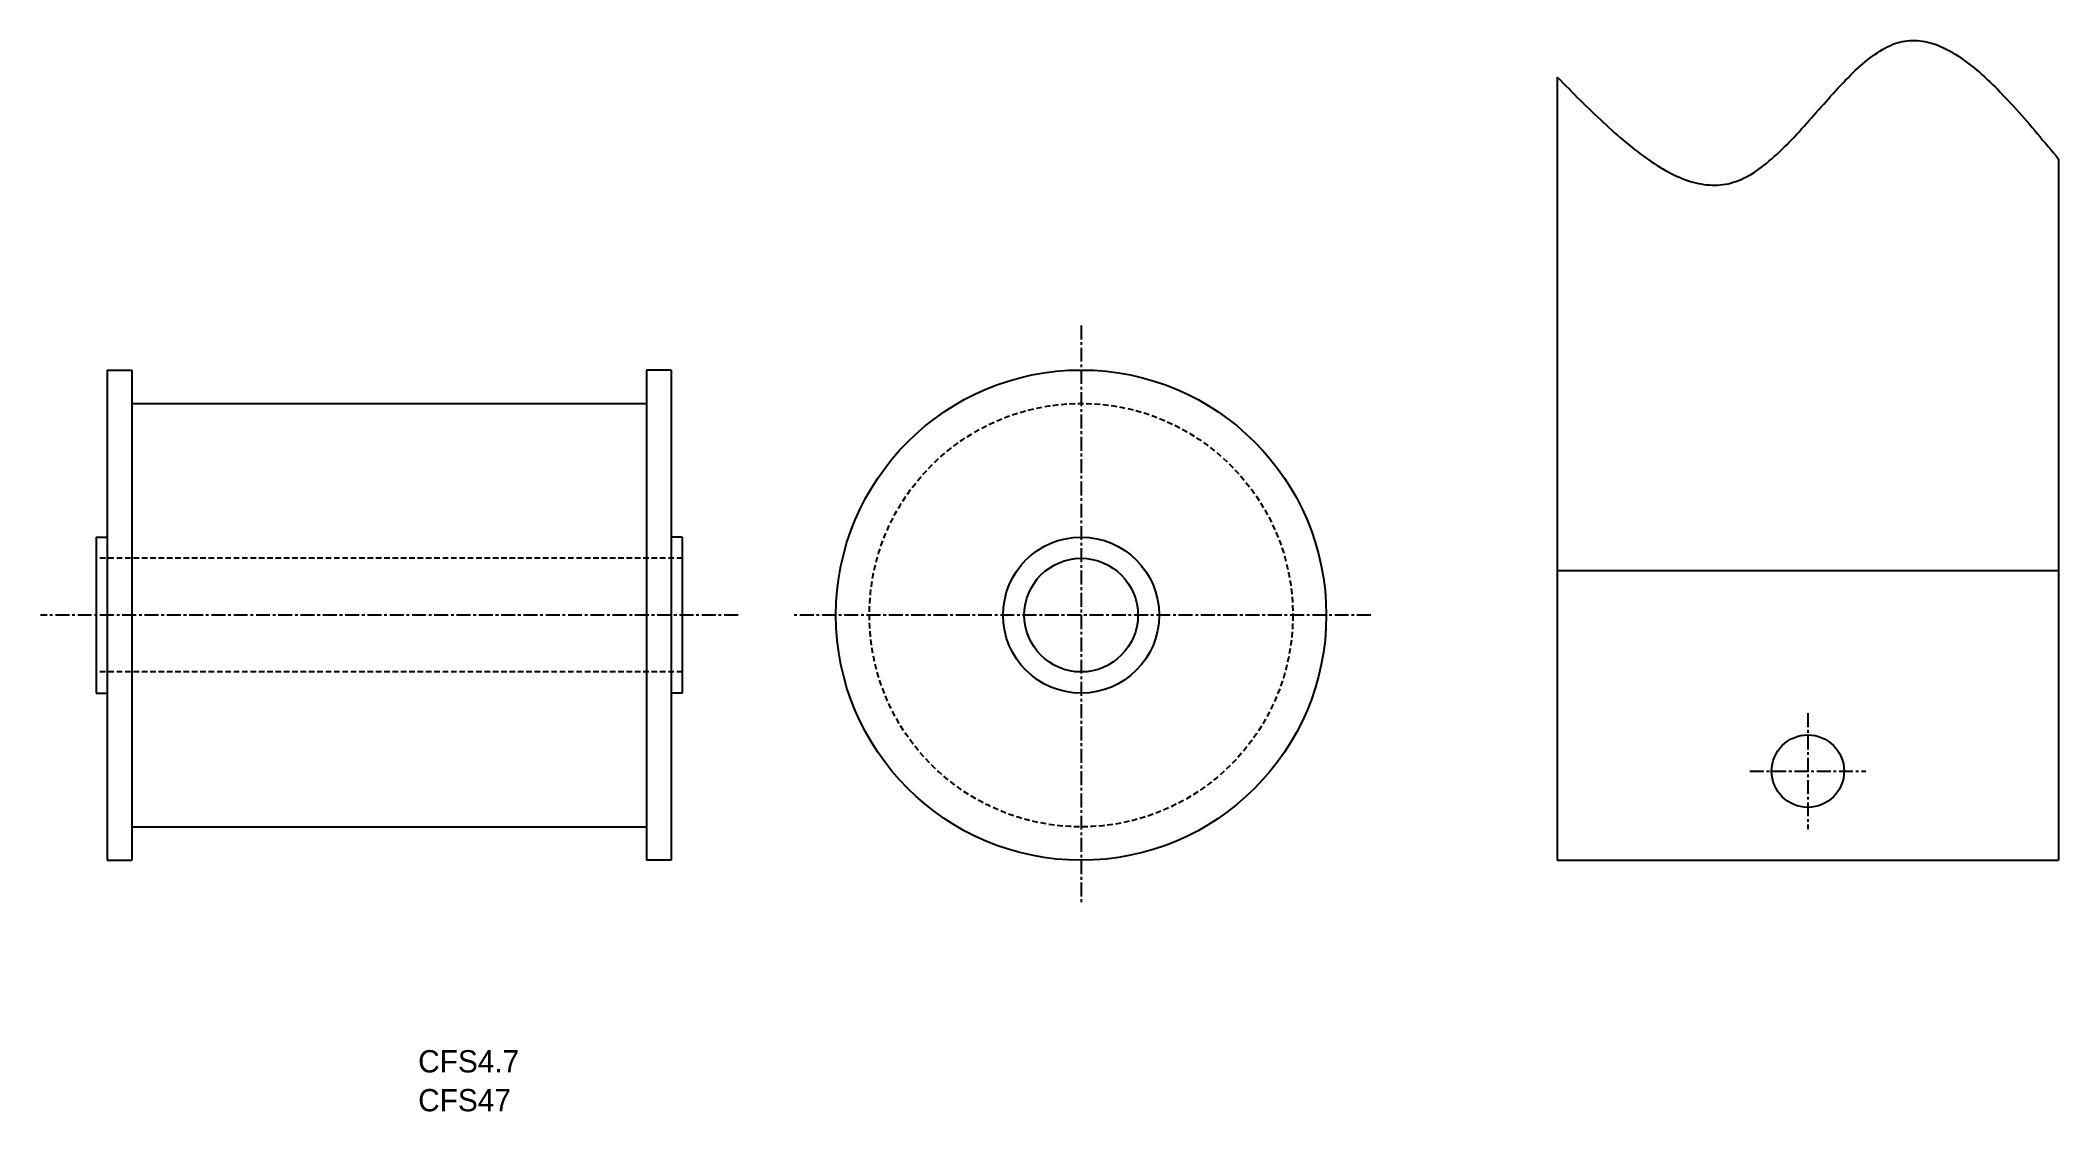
# Model space of a CAD drawing. Extents: x 62 to 244, y 87 to 183.
import ezdxf

# ---------------------------------------------------------------- set-up
doc = ezdxf.new("R2010")
doc.units = 0
doc.linetypes.add('CENTER', pattern=[2, 1.25, -0.25, 0.25, -0.25])
doc.linetypes.add('DASHED', pattern=[0.75, 0.5, -0.25])
doc.layers.get('0').update_dxf_attribs({"linetype": 'CONTINUOUS'})
doc.layers.add('CENTER', color=1, linetype='CENTER')

msp = doc.modelspace()

# ---------------------------------------------------------------- linework, layer by layer
at = {"color": 7, "linetype": 'CONTINUOUS'}
for p, q in [((198.6, 179.83), (198.6, 109.54)), ((243.6, 172.46), (243.6, 109.54)), ((68.5, 153.54), (68.5, 109.54)), ((68.5, 153.54), (70.72, 153.54)), ((70.72, 153.54), (70.72, 109.54)), ((119.1, 153.54), (116.88, 153.54)), ((116.88, 153.54), (116.88, 109.54)), ((119.1, 153.54), (119.1, 109.54)), ((70.72, 150.54), (116.88, 150.54)), ((67.5, 138.54), (67.5, 124.54)), ((67.5, 138.54), (68.5, 138.54)), ((120.1, 138.54), (119.1, 138.54)), ((120.1, 138.54), (120.1, 124.54)), ((198.6, 135.54), (243.6, 135.54)), ((67.5, 124.54), (68.5, 124.54)), ((120.1, 124.54), (119.1, 124.54)), ((70.72, 112.54), (116.88, 112.54)), ((68.5, 109.54), (70.72, 109.54)), ((119.1, 109.54), (116.88, 109.54)), ((198.6, 109.54), (243.6, 109.54))]:
    msp.add_line(p, q, dxfattribs=at)
at = {"color": 3, "linetype": 'DASHED'}
for p, q in [((120.1, 136.64), (67.5, 136.64)), ((120.1, 126.44), (67.5, 126.44))]:
    msp.add_line(p, q, dxfattribs=at)
at = {"color": 7}
msp.add_polyline3d([(198.6, 179.83, 0), (198.86, 179.57, 0), (199.12, 179.31, 0), (199.38, 179.05, 0), (199.64, 178.79, 0), (199.9, 178.53, 0), (200.16, 178.27, 0), (200.41, 178.01, 0), (200.67, 177.76, 0), (200.93, 177.5, 0), (201.19, 177.25, 0), (201.45, 177, 0), (201.71, 176.75, 0), (201.96, 176.5, 0), (202.22, 176.26, 0), (202.48, 176.01, 0), (202.74, 175.77, 0), (202.99, 175.53, 0), (203.25, 175.3, 0), (203.51, 175.07, 0), (203.76, 174.84, 0), (204.02, 174.61, 0), (204.28, 174.39, 0), (204.53, 174.17, 0), (204.79, 173.96, 0), (205.04, 173.75, 0), (205.3, 173.54, 0), (205.55, 173.34, 0), (205.81, 173.14, 0), (206.06, 172.95, 0), (206.31, 172.76, 0), (206.57, 172.58, 0), (206.82, 172.4, 0), (207.07, 172.23, 0), (207.32, 172.06, 0), (207.58, 171.9, 0), (207.83, 171.75, 0), (208.08, 171.6, 0), (208.33, 171.45, 0), (208.58, 171.32, 0), (208.83, 171.19, 0), (209.08, 171.06, 0), (209.32, 170.95, 0), (209.57, 170.84, 0), (209.82, 170.74, 0), (210.07, 170.64, 0), (210.31, 170.55, 0), (210.56, 170.47, 0), (210.8, 170.4, 0), (211.05, 170.34, 0), (211.29, 170.28, 0), (211.54, 170.24, 0), (211.78, 170.2, 0), (212.02, 170.17, 0), (212.26, 170.15, 0), (212.51, 170.14, 0), (212.75, 170.13, 0), (212.99, 170.14, 0), (213.22, 170.16, 0), (213.46, 170.18, 0), (213.7, 170.22, 0), (213.94, 170.26, 0), (214.17, 170.32, 0), (214.41, 170.39, 0), (214.64, 170.46, 0), (214.88, 170.55, 0), (215.11, 170.65, 0), (215.34, 170.76, 0), (215.58, 170.87, 0), (215.81, 171, 0), (216.04, 171.13, 0), (216.27, 171.28, 0), (216.5, 171.43, 0), (216.72, 171.59, 0), (216.95, 171.75, 0), (217.18, 171.93, 0), (217.41, 172.11, 0), (217.63, 172.3, 0), (217.86, 172.49, 0), (218.08, 172.69, 0), (218.31, 172.89, 0), (218.53, 173.1, 0), (218.76, 173.32, 0), (218.98, 173.54, 0), (219.21, 173.76, 0), (219.43, 173.99, 0), (219.65, 174.22, 0), (219.87, 174.45, 0), (220.09, 174.69, 0), (220.32, 174.93, 0), (220.54, 175.17, 0), (220.76, 175.42, 0), (220.98, 175.66, 0), (221.2, 175.91, 0), (221.42, 176.16, 0), (221.64, 176.41, 0), (221.86, 176.66, 0), (222.08, 176.91, 0), (222.3, 177.15, 0), (222.52, 177.4, 0), (222.74, 177.65, 0), (222.96, 177.89, 0), (223.17, 178.14, 0), (223.39, 178.38, 0), (223.61, 178.62, 0), (223.83, 178.86, 0), (224.05, 179.09, 0), (224.27, 179.32, 0), (224.49, 179.55, 0), (224.71, 179.77, 0), (224.93, 179.99, 0), (225.15, 180.2, 0), (225.36, 180.41, 0), (225.58, 180.62, 0), (225.8, 180.82, 0), (226.02, 181.01, 0), (226.24, 181.2, 0), (226.46, 181.38, 0), (226.68, 181.55, 0), (226.9, 181.71, 0), (227.12, 181.87, 0), (227.35, 182.02, 0), (227.57, 182.16, 0), (227.79, 182.3, 0), (228.01, 182.42, 0), (228.23, 182.54, 0), (228.45, 182.64, 0), (228.68, 182.74, 0), (228.9, 182.83, 0), (229.12, 182.9, 0), (229.35, 182.97, 0), (229.57, 183.02, 0), (229.8, 183.06, 0), (230.02, 183.09, 0), (230.25, 183.11, 0), (230.48, 183.12, 0), (230.7, 183.12, 0), (230.93, 183.11, 0), (231.16, 183.09, 0), (231.39, 183.06, 0), (231.61, 183.02, 0), (231.84, 182.97, 0), (232.07, 182.91, 0), (232.3, 182.84, 0), (232.53, 182.77, 0), (232.76, 182.68, 0), (232.99, 182.58, 0), (233.22, 182.48, 0), (233.45, 182.37, 0), (233.69, 182.25, 0), (233.92, 182.12, 0), (234.15, 181.99, 0), (234.38, 181.85, 0), (234.62, 181.7, 0), (234.85, 181.54, 0), (235.08, 181.38, 0), (235.32, 181.21, 0), (235.55, 181.03, 0), (235.78, 180.85, 0), (236.02, 180.66, 0), (236.25, 180.46, 0), (236.49, 180.26, 0), (236.72, 180.05, 0), (236.96, 179.84, 0), (237.19, 179.62, 0), (237.43, 179.4, 0), (237.66, 179.17, 0), (237.9, 178.94, 0), (238.14, 178.71, 0), (238.37, 178.47, 0), (238.61, 178.22, 0), (238.85, 177.97, 0), (239.08, 177.72, 0), (239.32, 177.46, 0), (239.56, 177.21, 0), (239.8, 176.94, 0), (240.03, 176.68, 0), (240.27, 176.41, 0), (240.51, 176.14, 0), (240.75, 175.86, 0), (240.98, 175.59, 0), (241.22, 175.31, 0), (241.46, 175.03, 0), (241.7, 174.75, 0), (241.94, 174.47, 0), (242.17, 174.18, 0), (242.41, 173.9, 0), (242.65, 173.61, 0), (242.89, 173.33, 0), (243.13, 173.04, 0), (243.37, 172.75, 0), (243.6, 172.46, 0)], dxfattribs=at)
at = {"color": 7, "linetype": 'CONTINUOUS'}
for centre, radius in [((155.89, 131.54), 22), ((155.89, 131.54), 7), ((155.89, 131.54), 5.1), ((221.1, 117.54), 3.25)]:
    msp.add_circle(centre, radius, dxfattribs=at)
at = {"color": 3, "linetype": 'DASHED'}
msp.add_circle((155.89, 131.54), 19, dxfattribs=at)
at = {"layer": 'CENTER', "color": 1, "linetype": 'CENTER'}
for p, q in [((155.89, 157.54), (155.89, 105.54)), ((125.1, 131.54), (62.5, 131.54)), ((181.89, 131.54), (129.89, 131.54)), ((221.1, 122.74), (221.1, 112.34)), ((215.9, 117.54), (226.3, 117.54))]:
    msp.add_line(p, q, dxfattribs=at)

# ---------------------------------------------------------------- texts
for s, p in [('CFS4.7', (96.4, 90.5)), ('CFS47', (96.4, 87.01))]:
    msp.add_text(s, height=2).set_placement(p)

doc.saveas('drawing.dxf')
